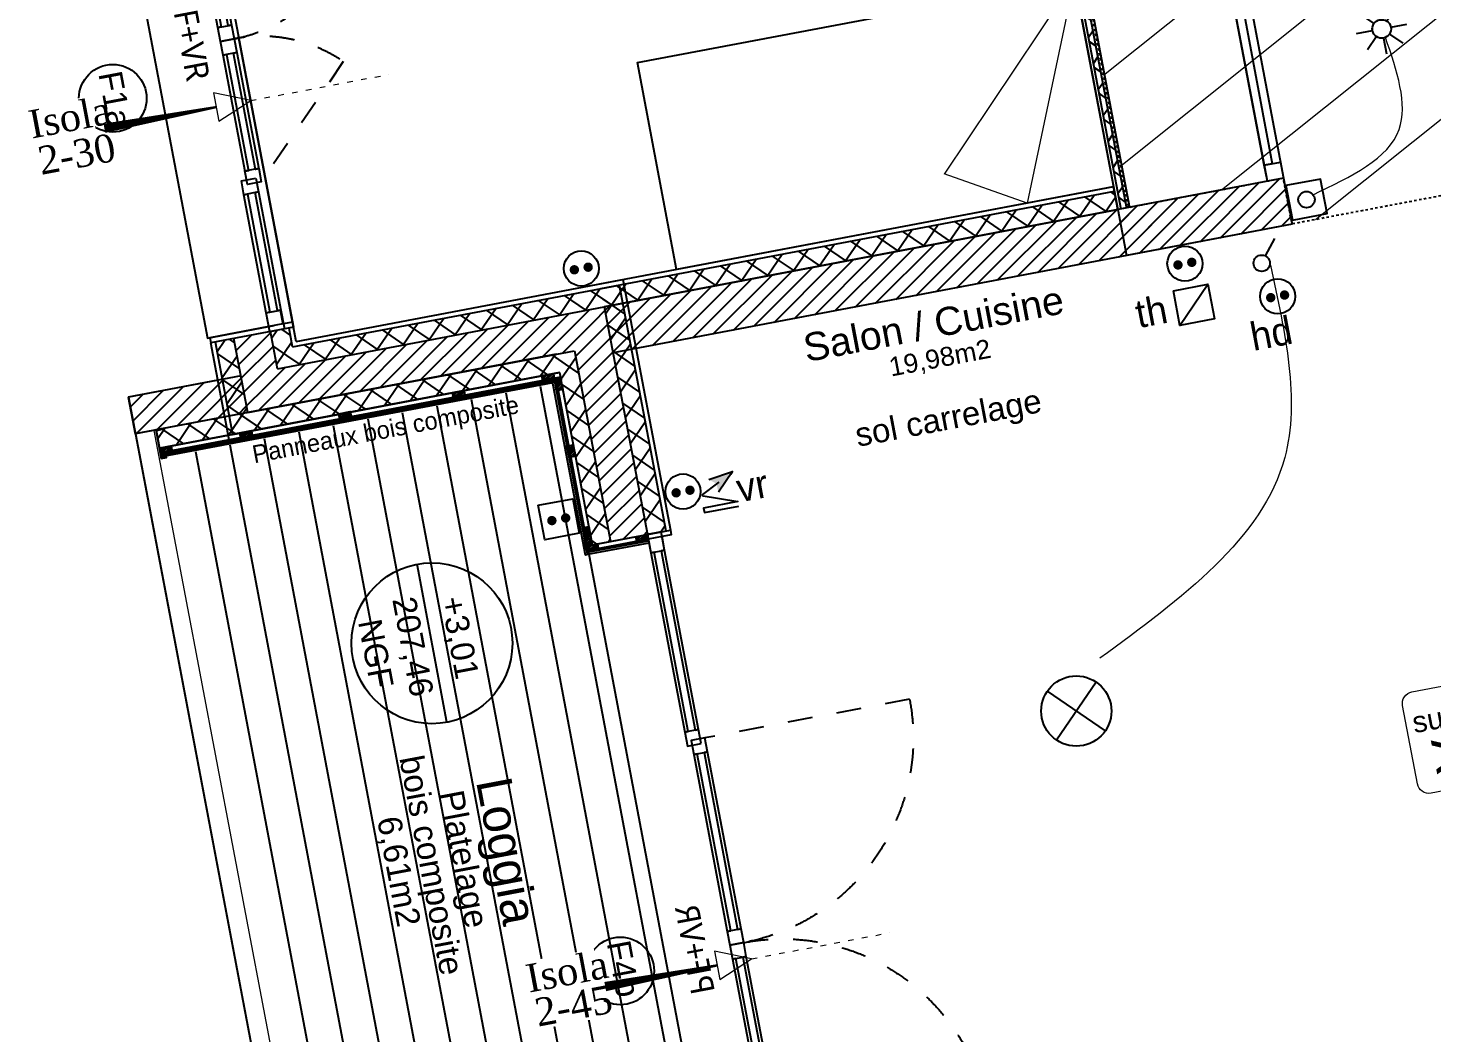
# Model space of a CAD drawing. Header units: centimetres. Extents: x 209280 to 319866, y -365283 to -277503.
# Drawn here: x 218624 to 224622, y -352220 to -347928 of the extents above; entities that cross this region are included whole.
import ezdxf

# ---------------------------------------------------------------- set-up
doc = ezdxf.new("R2010")
doc.units = ezdxf.units.CM
doc.linetypes.add('ACAD_ISO03W100', pattern=[30, 12, -18])
doc.linetypes.add('Style de ligne -1', pattern=[0.41664, 0.20828, -0.20836])
doc.layers.get('0').update_dxf_attribs({"color": 252})
doc.layers.add('3-BAT C-Niveau 1', color=252, linetype='Continuous')
doc.layers.add('prlm-VMC', color=93, linetype='Continuous')
doc.layers.add('prlm-ELEC-CFO', color=1, linetype='Continuous', lineweight=25)
doc.layers.add('prlm-ZEROPLOT', color=254, linetype='Continuous', plot=False)
doc.styles.add('Arial', font='arial.ttf')
doc.styles.add('Futura Book', font='')
doc.styles.add('Helvetica', font='arial.ttf')
doc.styles.add('Lucida Grande', font='')
doc.styles.add('prlm-elec-cfa', font='comic.ttf', dxfattribs={"height": 12})
doc.styles.add('prlm-elec-cfo', font='comic.ttf', dxfattribs={"height": 12})
doc.styles.add('prlm-sejc', font='arial.ttf', dxfattribs={"height": 20})
doc.styles.add('prlm-vmc', font='pala.ttf', dxfattribs={"height": 14})
doc.styles.get('Futura Book').set_extended_font_data('Futura Book')
doc.styles.get('Lucida Grande').set_extended_font_data('Lucida Grande')
pattern_1 = [(55.723595, (88960.93, 134700.79), (-66.106423, 45.054865), []), (145.723595, (88960.93, 134700.79), (45.054865, 66.106423), [])]
pattern_2 = [(45, (89146.82, 134700.79), (-31.2347524, 39.0434405), [])]
pattern_3 = [(45, (0, 0), (0, -1), [])]

# ---------------------------------------------------------------- blocks, each defined once
blk = doc.blocks.new('Groupe-38-1')
at = {"linetype": 'Continuous'}
for p, q in [((13236.55, -48767.26), (13170.55, -48418.76)), ((13251.29, -48764.47), (13185.29, -48415.97)), ((13207.07, -48772.84), (13141.08, -48424.35)), ((13221.81, -48770.05), (13155.81, -48421.55)), ((13177.6, -48778.42), (13111.6, -48429.93)), ((13192.33, -48775.63), (13126.34, -48427.14)), ((13133.38, -48786.8), (13067.38, -48438.3)), ((13148.12, -48784.01), (13082.12, -48435.51)), ((13162.86, -48781.22), (13096.86, -48432.72)), ((13107.36, -48810.59), (13037.91, -48443.88)), ((13122.09, -48807.8), (13052.65, -48441.09))]:
    blk.add_line(p, q, dxfattribs=at)
blk = doc.blocks.new('FENETRE TYPE 1')
at = {"linetype": 'Style de ligne -1', "ltscale": 50.8}
for p, q in [((48.17, 60.17), (4, 16)), ((84.68, 59.99), (128.67, 16))]:
    blk.add_line(p, q, dxfattribs=at)
at = {"linetype": 'Continuous'}
blk.add_line((0, 16), (0, 14), dxfattribs=at)
at = {"linetype": 'Continuous', "lineweight": 25, "flags": 128}
for points in [[(-2, 18), (0, 18), (0, 14)], [(192, 18), (190, 18), (190, 14)], [(0, 8), (0, -18), (-2, -18)], [(190, 7.7), (190, -18), (192, -18)]]:
    blk.add_lwpolyline(points, dxfattribs=at)
at = {"linetype": 'Continuous', "flags": 128}
for points in [[(-2, 14), (6, 14), (6, 8), (-2, 8)], [(4, 16), (10, 16), (10, 10), (4, 10)], [(10, 16), (60.46, 16), (60.46, 14.5), (10, 14.5)], [(60.46, 16), (66.46, 16), (66.46, 10), (60.46, 10)], [(66.46, 16), (72.46, 16), (72.46, 10), (66.46, 10)], [(72.46, 16), (123.05, 16), (123.05, 14.5), (72.46, 14.5)], [(122.67, 16), (128.67, 16), (128.67, 10), (122.67, 10)], [(126.67, 14), (132.67, 14), (132.67, 7.7), (126.67, 7.7)], [(132.67, 14), (184, 14), (184, 12.5), (132.67, 12.5)], [(184, 14), (192.25, 14), (192.25, 7.7), (184, 7.7)], [(184, 13.7), (190, 13.7), (190, 7.7), (184, 7.7)], [(10, 11.5), (60.46, 11.5), (60.46, 10), (10, 10)], [(72.46, 11.5), (123.05, 11.5), (123.05, 10), (72.46, 10)], [(132.67, 9.2), (184, 9.2), (184, 7.7), (132.67, 7.7)]]:
    blk.add_lwpolyline(points, close=True, dxfattribs=at)
blk.add_lwpolyline([(0, 10), (0, -19), (190, -19), (190, 10)], dxfattribs=at)
at = {"linetype": 'Style de ligne -1', "ltscale": 50.8}
for centre, radius, start, end in [((4, 16), 62.46, 360, 45), ((128.67, 16), 62.21, 136.63922, 180)]:
    blk.add_arc(centre, radius, start, end, dxfattribs=at)
at = {"insert": (50.38, 2.81), "char_height": 10.161, "attachment_point": 1, "line_spacing_factor": 0.978845, "style": 'Lucida Grande'}
blk.add_mtext('F+VR ', dxfattribs=at)
blk = doc.blocks.new('Groupe-211-1')
at = {"linetype": 'Continuous'}
blk.add_circle((13002.49, -48292.83), 14.45, dxfattribs=at)
at = {"insert": (13006.19, -48280.42), "char_height": 10.087, "attachment_point": 1, "rotation": 280.72359, "line_spacing_factor": 0.834288, "style": 'Helvetica'}
blk.add_mtext('F1a', dxfattribs=at)
blk = doc.blocks.new('Groupe-237-1')
at = {"linetype": 'Continuous'}
blk.add_line((13145.27, -48559.4), (13132.48, -48491.87), dxfattribs=at)
blk.add_circle((13138.87, -48525.63), 34.37, dxfattribs=at)
at = {"insert": (13135.76, -48526.12), "char_height": 10.069, "width": 91.6838, "attachment_point": 2, "rotation": 280.72359, "line_spacing_factor": 0.962448, "style": 'Arial'}
blk.add_mtext('207,46\\PNGF', dxfattribs=at)
at = {"insert": (13152.5, -48504.78), "char_height": 10.069, "attachment_point": 1, "rotation": 280.72359, "line_spacing_factor": 0.962448, "style": 'Arial'}
blk.add_mtext('+3,01', dxfattribs=at)
blk = doc.blocks.new('Groupe-297-1')
at = {"linetype": 'Continuous'}
blk.add_circle((13219.33, -48665.63), 14.45, dxfattribs=at)
at = {"insert": (13223.44, -48651.81), "char_height": 10.087, "attachment_point": 1, "rotation": 280.72359, "line_spacing_factor": 0.834288, "style": 'Helvetica'}
blk.add_mtext('F4b', dxfattribs=at)
blk = doc.blocks.new('PORTE FENETRE TYPE 1')
at = {"linetype": 'Style de ligne -1', "ltscale": 50.8}
for p, q in [((4, 16), (4, 105)), ((182, 105), (182, 16))]:
    blk.add_line(p, q, dxfattribs=at)
at = {"linetype": 'Continuous', "lineweight": 25, "flags": 128}
for points in [[(-2, 18), (0, 18), (0, 14)], [(272, 18), (270, 18), (270, 14)], [(0, 8), (0, -18), (-2, -18)], [(270, 8), (270, -18), (272, -18)]]:
    blk.add_lwpolyline(points, dxfattribs=at)
at = {"linetype": 'Continuous', "flags": 128}
for points in [[(-2, 14), (6, 14), (6, 8), (-2, 8)], [(4, 16), (10, 16), (10, 10), (4, 10)], [(10, 16), (87, 16), (87, 14.5), (10, 14.5)], [(87, 16), (93, 16), (93, 10), (87, 10)], [(93, 16), (99, 16), (99, 10), (93, 10)], [(99, 16), (176, 16), (176, 14.5), (99, 14.5)], [(176, 16), (182, 16), (182, 10), (176, 10)], [(180, 14), (186, 14), (186, 8), (180, 8)], [(186, 14), (264, 14), (264, 12.5), (186, 12.5)], [(264, 14), (270, 14), (270, 8), (264, 8)], [(264, 14), (272, 14), (272, 8), (264, 8)], [(10, 11.5), (87, 11.5), (87, 10), (10, 10)], [(99, 11.5), (176, 11.5), (176, 10), (99, 10)], [(186, 9.5), (264, 9.5), (264, 8), (186, 8)]]:
    blk.add_lwpolyline(points, close=True, dxfattribs=at)
at = {"linetype": 'Style de ligne -1', "ltscale": 50.8}
for centre, start, end in [((4, 16), 360, 90), ((182, 16), 90, 180)]:
    blk.add_arc(centre, 89, start, end, dxfattribs=at)
at = {"insert": (74.62, 0.04), "char_height": 10.161, "attachment_point": 1, "line_spacing_factor": 0.978845, "style": 'Lucida Grande'}
blk.add_mtext('PF+VR ', dxfattribs=at)
blk = doc.blocks.new('Groupe-345-1')
at = {"linetype": 'Continuous'}
h = blk.add_hatch(dxfattribs=at)
h.set_pattern_fill('BOIS 45', color=256, style=0, pattern_type=2)
h.set_pattern_definition(pattern_3)
h.paths.add_polyline_path([(13191.28, -48413.16), (13186.37, -48414.09), (13185.87, -48411.43), (13190.78, -48410.5)])
h = blk.add_hatch(dxfattribs=at)
h.set_pattern_fill('BOIS 45', color=256, style=0, pattern_type=2)
h.set_pattern_definition(pattern_3)
h.paths.add_polyline_path([(13193.84, -48412.38), (13194.77, -48417.3), (13192.12, -48417.8), (13191.19, -48412.89)])
h = blk.add_hatch(dxfattribs=at)
h.set_pattern_fill('BOIS 45', color=256, style=0, pattern_type=2)
h.set_pattern_definition(pattern_3)
h.paths.add_polyline_path([(13153.08, -48420.39), (13148.17, -48421.32), (13147.66, -48418.67), (13152.58, -48417.74)])
h = blk.add_hatch(dxfattribs=at)
h.set_pattern_fill('BOIS 45', color=256, style=0, pattern_type=2)
h.set_pattern_definition(pattern_3)
h.paths.add_polyline_path([(13104.46, -48429.31), (13099.55, -48430.24), (13099.04, -48427.59), (13103.96, -48426.66)])
h = blk.add_hatch(dxfattribs=at)
h.set_pattern_fill('BOIS 45', color=256, style=0, pattern_type=2)
h.set_pattern_definition(pattern_3)
h.paths.add_polyline_path([(13062.19, -48437.6), (13057.28, -48438.53), (13056.78, -48435.88), (13061.69, -48434.95)])
h = blk.add_hatch(dxfattribs=at)
h.set_pattern_fill('BOIS 45', color=256, style=0, pattern_type=2)
h.set_pattern_definition(pattern_3)
h.paths.add_polyline_path([(13027.92, -48443.81), (13023.01, -48444.74), (13022.56, -48442.36), (13027.47, -48441.43)])
h = blk.add_hatch(dxfattribs=at)
h.set_pattern_fill('BOIS 45', color=256, style=0, pattern_type=2)
h.set_pattern_definition(pattern_3)
h.paths.add_polyline_path([(13199.23, -48440.83), (13200.16, -48445.74), (13197.5, -48446.24), (13196.57, -48441.33)])
h = blk.add_hatch(dxfattribs=at)
h.set_pattern_fill('BOIS 45', color=256, style=0, pattern_type=2)
h.set_pattern_definition(pattern_3)
h.paths.add_polyline_path([(13204.13, -48481.22), (13203.2, -48476.31), (13205.85, -48475.81), (13206.78, -48480.72)])
h = blk.add_hatch(dxfattribs=at)
h.set_pattern_fill('BOIS 45', color=256, style=0, pattern_type=2)
h.set_pattern_definition(pattern_3)
h.paths.add_polyline_path([(13204.68, -48484.14), (13203.75, -48479.23), (13206.4, -48478.73), (13207.34, -48483.64)])
h = blk.add_hatch(dxfattribs=at)
h.set_pattern_fill('BOIS 45', color=256, style=0, pattern_type=2)
h.set_pattern_definition(pattern_3)
h.paths.add_polyline_path([(13231.42, -48481.83), (13226.51, -48482.76), (13226, -48480.11), (13230.92, -48479.18)])
h = blk.add_hatch(dxfattribs=at)
h.set_pattern_fill('BOIS 45', color=256, style=0, pattern_type=2)
h.set_pattern_definition(pattern_3)
h.paths.add_polyline_path([(13210.1, -48485.87), (13205.18, -48486.8), (13204.68, -48484.14), (13209.6, -48483.21)])
h = blk.add_hatch(dxfattribs=at)
h.set_pattern_fill('BOIS 45', color=256, style=0, pattern_type=2)
h.set_pattern_definition(pattern_3)
h.paths.add_polyline_path([(13260.59, -48752.48), (13255.68, -48753.41), (13255.18, -48750.75), (13260.09, -48749.82)])
h = blk.add_hatch(dxfattribs=at)
h.set_pattern_fill('BOIS 45', color=256, style=0, pattern_type=2)
h.set_pattern_definition(pattern_3)
h.paths.add_polyline_path([(13281.92, -48748.44), (13277, -48749.37), (13276.5, -48746.72), (13281.41, -48745.79)])
h = blk.add_hatch(dxfattribs=at)
h.set_pattern_fill('BOIS 45', color=256, style=0, pattern_type=2)
h.set_pattern_definition(pattern_3)
h.paths.add_polyline_path([(13259.3, -48757.76), (13260.23, -48762.67), (13257.57, -48763.17), (13256.64, -48758.26)])
at = {"linetype": 'Continuous', "flags": 128}
for points in [[(13194.01, -48413.12), (13193.98, -48413.13), (13207.33, -48483.62), (13230.87, -48479.16), (13231.38, -48481.84), (13205.18, -48486.8), (13191.33, -48413.63), (13023.15, -48445.48), (13022.56, -48442.36), (13193.41, -48410)], [(13023.25, -48446), (13023.01, -48444.74), (13190.25, -48413.06), (13190.48, -48414.33)], [(13191.28, -48413.16), (13186.37, -48414.09), (13185.87, -48411.43), (13190.78, -48410.5)], [(13205.41, -48487.77), (13204.43, -48487.96), (13190.25, -48413.06), (13191.23, -48412.88)], [(13193.84, -48412.38), (13194.77, -48417.3), (13192.12, -48417.8), (13191.19, -48412.89)], [(13153.08, -48420.39), (13148.17, -48421.32), (13147.66, -48418.67), (13152.58, -48417.74)], [(13104.46, -48429.31), (13099.55, -48430.24), (13099.04, -48427.59), (13103.96, -48426.66)], [(13062.19, -48437.6), (13057.28, -48438.53), (13056.78, -48435.88), (13061.69, -48434.95)], [(13027.92, -48443.81), (13023.01, -48444.74), (13022.56, -48442.36), (13027.47, -48441.43)], [(13204.86, -48484.85), (13203.88, -48485.03), (13195.63, -48441.51), (13196.62, -48441.32)], [(13199.23, -48440.83), (13200.16, -48445.74), (13197.5, -48446.24), (13196.57, -48441.33)], [(13204.13, -48481.22), (13203.2, -48476.31), (13205.85, -48475.81), (13206.78, -48480.72)], [(13204.68, -48484.14), (13203.75, -48479.23), (13206.4, -48478.73), (13207.34, -48483.64)], [(13231.42, -48481.83), (13226.51, -48482.76), (13226, -48480.11), (13230.92, -48479.18)], [(13210.1, -48485.87), (13205.18, -48486.8), (13204.68, -48484.14), (13209.6, -48483.21)], [(13205.37, -48487.78), (13205.18, -48486.8), (13231.38, -48481.84), (13231.56, -48482.82)], [(13257.57, -48763.17), (13256.59, -48763.36), (13254.05, -48749.95), (13255.03, -48749.76)], [(13281.19, -48744.81), (13281.37, -48745.79), (13255.18, -48750.75), (13254.99, -48749.77)], [(13260.19, -48762.68), (13257.57, -48763.17), (13257.57, -48763.17), (13257.57, -48763.17), (13255.18, -48750.75), (13281.37, -48745.79), (13281.87, -48748.45), (13258.33, -48752.9)], [(13260.59, -48752.48), (13255.68, -48753.41), (13255.18, -48750.75), (13260.09, -48749.82)], [(13281.92, -48748.44), (13277, -48749.37), (13276.5, -48746.72), (13281.41, -48745.79)], [(13259.3, -48757.76), (13260.23, -48762.67), (13257.57, -48763.17), (13256.64, -48758.26)]]:
    blk.add_lwpolyline(points, close=True, dxfattribs=at)
blk = doc.blocks.new('xi.EA')
at = {"layer": 'prlm-VMC', "color": 0, "linetype": 'ByBlock', "lineweight": 5, "flags": 128}
blk.add_lwpolyline([(-6.17, -15), (6.17, -15), (0, 0)], close=True, dxfattribs=at)
at = {"layer": 'prlm-VMC', "color": 0, "linetype": 'ByBlock', "lineweight": -2, "flags": 128}
blk.add_lwpolyline([(0, -15, 1, 4, 0), (0, -63.63, 1, 1, 0)], format="xyseb", dxfattribs=at)
at = {"layer": 'prlm-VMC', "color": 0, "linetype": 'ByBlock', "lineweight": 5}
blk.add_solid([(0, 0), (6.17, -15), (-6.17, -15), (0, 0)], dxfattribs=at)
at = {"layer": 'prlm-ZEROPLOT', "color": 250, "linetype": 'ACAD_ISO03W100', "lineweight": 0, "ltscale": 0.2}
blk.add_lwpolyline([(0, 0), (0, 60)], dxfattribs=at)
blk = doc.blocks.new('xi.VR')
at = {"layer": 'prlm-ELEC-CFO', "lineweight": 5}
blk.add_hatch(color=0, dxfattribs=at).paths.add_polyline_path([(-3, 6), (-0.1, 3.7), (0, 0), (7.5, 7.5)])
at = {"layer": 'prlm-ELEC-CFO', "color": 0}
for points in [[(-3, 6), (7.5, 7.5), (0, 0)], [(0.95, 4.23), (-7.5, 0), (7.5, -5.5), (-7.5, -5.5), (-7.5, -7.5), (7.5, -7.5)]]:
    blk.add_lwpolyline(points, dxfattribs=at)
blk = doc.blocks.new('xi.PC')
at = {"color": 0, "lineweight": 5}
blk.add_wipeout([(-7.5, -7.5), (7.5, -7.5), (7.5, 7.5), (-7.5, 7.5)], dxfattribs=at).dxf.layer = 'prlm-ELEC-CFO'
at = {"layer": 'prlm-ELEC-CFO', "color": 0, "linetype": 'ByBlock', "lineweight": 5, "const_width": 2}
for points in [[(-4, 0, 1), (-2, 0, 1)], [(2, 0, 1), (4, 0, 1)]]:
    blk.add_lwpolyline(points, format="xyb", close=True, dxfattribs=at)
at = {"layer": 'prlm-ELEC-CFO', "color": 0, "linetype": 'ByBlock', "lineweight": -2}
blk.add_circle((0, 0), 7.5, dxfattribs=at)
blk = doc.blocks.new('xi.PCHD')
at = {"color": 0, "lineweight": 5}
blk.add_wipeout([(-7.5, -7.5), (7.5, -7.5), (7.5, 7.5), (-7.5, 7.5)], dxfattribs=at).dxf.layer = 'prlm-ELEC-CFO'
at = {"layer": 'prlm-ELEC-CFO', "color": 0, "linetype": 'ByBlock', "lineweight": 5, "const_width": 2}
for points in [[(-4, 0, 1), (-2, 0, 1)], [(2, 0, 1), (4, 0, 1)]]:
    blk.add_lwpolyline(points, format="xyb", close=True, dxfattribs=at)
at = {"layer": 'prlm-ELEC-CFO', "color": 0, "linetype": 'ByBlock', "lineweight": -2}
blk.add_circle((0, 0), 7.5, dxfattribs=at)
blk = doc.blocks.new('xi.SA')
at = {"layer": 'prlm-ELEC-CFO', "color": 0}
blk.add_lwpolyline([(0.2, -1.28), (5.5, 5.28)], dxfattribs=at)
blk.add_circle((-2, -4), 3.5, dxfattribs=at)
blk = doc.blocks.new('xi.PTCE')
at = {"layer": 'prlm-ELEC-CFO', "color": 0}
for points in [[(-10.61, 10.61), (10.61, -10.61)], [(10.61, 10.61), (-10.61, -10.61)]]:
    blk.add_lwpolyline(points, dxfattribs=at)
at = {"layer": 'prlm-ELEC-CFO', "color": 0, "linetype": 'ByBlock'}
blk.add_circle((0, 0), 15, dxfattribs=at)
blk = doc.blocks.new('xi.4m²')
at = {"color": 0}
blk.add_wipeout([(-34.54, 20.54), (34.54, 20.54), (34.54, -20.54), (-34.54, -20.54)], dxfattribs=at).dxf.layer = 'prlm-ELEC-CFO'
at = {"layer": 'prlm-ELEC-CFO', "color": 0, "lineweight": 13}
blk.add_lwpolyline([(-31, 22), (31, 22, -0.414214), (36, 17), (36, -17, -0.414214), (31, -22), (-31, -22, -0.414214), (-36, -17), (-36, 17, -0.414214)], format="xyb", close=True, dxfattribs=at)
at = {"layer": 'prlm-ELEC-CFO', "color": 0, "attachment_point": 6, "line_spacing_factor": 0.8, "style": 'prlm-sejc'}
for s, insert, char_height in [('surf cuisine', (30.36, 8.9), 9), ('4 m²', (29.31, -9.19), 13)]:
    blk.add_mtext(s, dxfattribs=dict(at, insert=insert, char_height=char_height))
at = {"layer": 'prlm-ELEC-CFO', "color": 0, "style": 'prlm-sejc', "flags": 8}
blk.add_attdef('?', (-28.3, -16.79), '', height=20, dxfattribs=at)
blk = doc.blocks.new('xi.PC-EXT')
at = {"layer": 'prlm-ELEC-CFO', "color": 0, "linetype": 'ByBlock', "lineweight": -2, "flags": 128}
blk.add_lwpolyline([(-7.5, 7.5), (7.5, 7.5), (7.5, -7.5), (-7.5, -7.5)], close=True, dxfattribs=at)
at = {"layer": 'prlm-ELEC-CFO', "color": 0, "linetype": 'ByBlock', "lineweight": 5, "const_width": 2}
for points in [[(-4, 0, 1), (-2, 0, 1)], [(2, 0, 1), (4, 0, 1)]]:
    blk.add_lwpolyline(points, format="xyb", close=True, dxfattribs=at)
blk = doc.blocks.new('xi.BP')
at = {"layer": 'prlm-ELEC-CFO', "color": 0, "flags": 128}
blk.add_lwpolyline([(-7.5, -7.5), (7.5, -7.5), (7.5, 7.5), (-7.5, 7.5)], close=True, dxfattribs=at)
at = {"layer": 'prlm-ELEC-CFO', "color": 0}
blk.add_circle((0, 0), 3.5, dxfattribs=at)
blk = doc.blocks.new('xi.SPOT')
at = {"color": 0, "lineweight": 5}
blk.add_wipeout([(-4, 0), (-2.83, -2.83), (0, -4), (2.83, -2.83), (4, 0), (2.83, 2.83), (0, 4), (-2.83, 2.83)], dxfattribs=at).dxf.layer = 'prlm-ELEC-CFO'
at = {"layer": 'prlm-ELEC-CFO', "color": 0, "linetype": 'ByBlock', "lineweight": -2, "flags": 128}
for points in [[(-7.69, 7.69), (-2.83, 2.83)], [(0, 10.88), (0, 4)], [(7.69, 7.69), (2.83, 2.83)], [(-10.88, 0), (-4, 0)], [(4, 0), (10.88, 0)], [(-2.83, -2.83), (-7.69, -7.69)], [(0, -4), (0, -10.88)], [(2.83, -2.83), (7.69, -7.69)]]:
    blk.add_lwpolyline(points, dxfattribs=at)
at = {"layer": 'prlm-ELEC-CFO', "color": 0, "linetype": 'ByBlock', "lineweight": -2}
blk.add_circle((0, 0), 4, dxfattribs=at)
blk = doc.blocks.new('Groupe-118-1')
at = {"linetype": 'Continuous', "flags": 128}
for points in [[(13495.82, -48328.31), (13468.17, -48182.32), (13475.05, -48181.02), (13502.69, -48327.01)], [(13469.47, -48189.2), (13468.17, -48182.32), (13475.05, -48181.02), (13476.35, -48187.89)], [(13485.43, -48254.67), (13472.91, -48188.55), (13476.35, -48187.89), (13488.87, -48254.02)], [(13494.51, -48321.43), (13481.99, -48255.32), (13485.43, -48254.67), (13497.95, -48320.78)], [(13495.82, -48328.31), (13494.51, -48321.43), (13501.39, -48320.13), (13502.69, -48327.01)]]:
    blk.add_lwpolyline(points, close=True, dxfattribs=at)
blk = doc.blocks.new('Groupe-119-1')
at = {"linetype": 'Continuous', "lineweight": 18}
for p, q in [((13413.31, -48242.16), (13357.79, -48325.19)), ((13413.31, -48242.16), (13393.2, -48337.58)), ((13393.2, -48337.58), (13357.73, -48325.16)), ((13393.2, -48337.58), (13430.13, -48330.57))]:
    blk.add_line(p, q, dxfattribs=at)
at = {"linetype": 'Continuous', "flags": 128}
blk.add_lwpolyline([(13413.31, -48242.16), (13430.06, -48330.59), (13243.38, -48365.95), (13226.63, -48277.52)], close=True, dxfattribs=at)
blk = doc.blocks.new('Sol carrelage')
at = {"insert": (0, -0.78), "char_height": 10.0872, "attachment_point": 2, "line_spacing_factor": 0.834288, "style": 'Helvetica'}
blk.add_mtext('sol carrelage', dxfattribs=at)

msp = doc.modelspace()

# ---------------------------------------------------------------- hatches: boundary and pattern name
at = {"linetype": 'Continuous'}
h = msp.add_hatch(dxfattribs=at)
h.set_pattern_fill('02_ISOLANT', color=256, scale=10, angle=-79.2764053, style=0, pattern_type=2)
h.set_pattern_definition([(325.723595, (88960.93, 134700.79), (45.054865, 66.106423), []), (55.723595, (88960.93, 134700.79), (66.106423, -45.054865), [])])
h.paths.add_polyline_path([(223038.29, -347223.9), (223010.245, -347204.794), (223293.551, -348700.773), (223317.132, -348696.307)])
h = msp.add_hatch(dxfattribs=at)
h.set_pattern_fill('MURS MACONNERIE-2', color=256, scale=10, style=0, pattern_type=2)
h.set_pattern_definition([(45, (89146.82, 134700.79), (-31.2347524, 39.0434405), [])])
h.paths.add_polyline_path([(224025.083, -348765.791), (223987.869, -348569.284), (223280.78, -348703.192), (223317.995, -348899.699)])
at = {"layer": '3-BAT C-Niveau 1', "linetype": 'Continuous', "lineweight": 18}
h = msp.add_hatch(dxfattribs=at)
h.set_pattern_fill('BA 13', color=256, scale=10, style=0, pattern_type=2)
h.set_pattern_definition([(218.65981, (88960.93, 134700.8), (-199.24783, 287.75041), [])])
h.paths.add_polyline_path([(226389.71, -347429.39), (225013.721, -347689.972), (224768.425, -346393.982), (225158.356, -346320.138), (225149.052, -346271.011), (224709.997, -346354.158), (225126.843, -348556.048), (224024.887, -348764.735), (223987.879, -348569.3), (223327.038, -348694.449), (223050.383, -347234.704), (223711.236, -347109.553), (223258.501, -344717.106), (225047.911, -344378.746), (225120.521, -344762.26), (225857.21, -344622.747)])
at = {"layer": '3-BAT C-Niveau 1', "linetype": 'Continuous'}
h = msp.add_hatch(dxfattribs=at)
h.set_pattern_fill('MURS MACONNERIE-2', color=256, scale=10, style=0, pattern_type=2)
h.set_pattern_definition(pattern_2)
h.paths.add_polyline_path([(224025.083, -348765.791), (223987.869, -348569.284), (221085.989, -349118.838), (221123.203, -349315.345)])
h = msp.add_hatch(dxfattribs=at)
h.set_pattern_fill('02_ISOLANT', color=256, scale=10, angle=10.7235947, style=0, pattern_type=2)
h.set_pattern_definition([(55.723595, (88960.93, 134700.79), (-66.106423, 45.054865), []), (145.723595, (88960.93, 134700.79), (45.054865, 66.106423), [])])
h.paths.add_polyline_path([(221071.103, -349040.235), (221085.989, -349118.838), (223280.778, -348703.192), (223265.893, -348624.589)])
h = msp.add_hatch(dxfattribs=at)
h.set_pattern_fill('02_ISOLANT', color=256, scale=10, angle=10.7235947, style=0, pattern_type=2)
h.set_pattern_definition(pattern_1)
h.paths.add_polyline_path([(219753.972, -349289.671), (219690.255, -349383.159), (221085.989, -349118.837), (221149.706, -349025.349)])
h = msp.add_hatch(dxfattribs=at)
h.set_pattern_fill('02_ISOLANT', color=256, scale=10, angle=-79.2764053, style=0, pattern_type=2)
h.set_pattern_definition([(325.723595, (88960.93, 134700.79), (45.054865, 66.106423), []), (55.723595, (88960.93, 134700.79), (66.106423, -45.054865), [])])
h.paths.add_polyline_path([(221149.706, -349025.349), (221085.989, -349118.837), (221270.052, -350090.774), (221348.655, -350075.888)])
h = msp.add_hatch(dxfattribs=at)
h.set_pattern_fill('MURS MACONNERIE-2', color=256, scale=10, style=0, pattern_type=2)
h.set_pattern_definition(pattern_2)
h.paths.add_polyline_path([(219690.255, -349383.159), (219562.82, -349570.136), (220958.554, -349305.814), (221085.989, -349118.837)])
h = msp.add_hatch(dxfattribs=at)
h.set_pattern_fill('MURS MACONNERIE-2', color=256, scale=10, style=0, pattern_type=2)
h.set_pattern_definition(pattern_2)
h.paths.add_polyline_path([(221085.989, -349118.837), (220958.554, -349305.814), (221112.847, -350120.545), (221270.052, -350090.774)])
h = msp.add_hatch(dxfattribs=at)
h.set_pattern_fill('MURS MACONNERIE-2', color=256, scale=10, style=0, pattern_type=2)
h.set_pattern_definition(pattern_2)
h.paths.add_polyline_path([(219562.82, -349570.136), (219690.255, -349383.159), (219660.161, -349224.255), (219502.956, -349254.026)])
h = msp.add_hatch(dxfattribs=at)
h.set_pattern_fill('02_ISOLANT', color=256, scale=10, angle=100.7235947, style=0, pattern_type=2)
h.set_pattern_definition([(145.723595, (88960.93, 134700.79), (-45.054865, -66.106423), []), (235.723595, (88960.93, 134700.79), (-66.106423, 45.054865), [])])
h.paths.add_polyline_path([(219690.255, -349383.159), (219753.972, -349289.671), (219738.764, -349209.369), (219660.161, -349224.255)])
h = msp.add_hatch(dxfattribs=at)
h.set_pattern_fill('02_ISOLANT', color=256, scale=10, angle=100.7235947, style=0, pattern_type=2)
h.set_pattern_definition([(145.723595, (88960.93, 134700.79), (-45.054865, -66.106423), []), (235.723595, (88960.93, 134700.79), (-66.106423, 45.054865), [])])
h.paths.add_polyline_path([(219499.103, -349663.625), (219562.82, -349570.136), (219502.956, -349254.026), (219424.353, -349268.912)])
h = msp.add_hatch(dxfattribs=at)
h.set_pattern_fill('02_ISOLANT', color=256, scale=10, angle=-169.2764053, style=0, pattern_type=2)
h.set_pattern_definition([(235.723595, (88960.93, 134700.79), (66.106423, -45.054865), []), (325.723595, (88960.93, 134700.79), (-45.054865, -66.106423), [])])
h.paths.add_polyline_path([(220894.837, -349399.303), (220879.951, -349320.7), (219171.619, -349644.221), (219186.505, -349722.824)])
h = msp.add_hatch(dxfattribs=at)
h.set_pattern_fill('02_ISOLANT', color=256, scale=10, angle=10.7235947, style=0, pattern_type=2)
h.set_pattern_definition(pattern_1)
h.paths.add_polyline_path([(219562.82, -349570.136), (219499.103, -349663.625), (220894.837, -349399.303), (220958.554, -349305.814)])
h = msp.add_hatch(dxfattribs=at)
h.set_pattern_fill('02_ISOLANT', color=256, scale=10, angle=-79.2764053, style=0, pattern_type=2)
h.set_pattern_definition([(325.723595, (88960.93, 134700.79), (45.054865, 66.106423), []), (55.723595, (88960.93, 134700.79), (66.106423, -45.054865), [])])
h.paths.add_polyline_path([(220958.554, -349305.814), (220894.837, -349399.303), (221034.244, -350135.431), (221112.847, -350120.545)])
h = msp.add_hatch(dxfattribs=at)
h.set_pattern_fill('MURS MACONNERIE-2', color=256, scale=10, style=0, pattern_type=2)
h.set_pattern_definition(pattern_2)
h.paths.add_polyline_path([(219564.438, -349569.83), (219534.666, -349412.624), (219051.559, -349504.114), (219081.33, -349661.32)])

# ---------------------------------------------------------------- linework, layer by layer
at = {"linetype": 'Continuous', "lineweight": 25}
for p, q in [((222995.054, -347194.444), (223280.778, -348703.192)), ((223053.481, -347234.249), (223329.905, -348693.888))]:
    msp.add_line(p, q, dxfattribs=at)
at = {"linetype": 'Continuous'}
for p, q in [((223010.245, -347204.794), (223293.551, -348700.773)), ((223010.245, -347204.794), (223293.551, -348700.773)), ((223038.29, -347223.9), (223317.132, -348696.307)), ((223038.29, -347223.9), (223317.132, -348696.307)), ((223053.481, -347234.249), (223329.905, -348693.888)), ((223987.869, -348569.284), (223280.78, -348703.192)), ((223987.869, -348569.284), (223280.78, -348703.192)), ((223987.869, -348569.284), (224025.083, -348765.791)), ((223280.78, -348703.192), (223317.995, -348899.699)), ((224025.083, -348765.791), (223317.995, -348899.699))]:
    msp.add_line(p, q, dxfattribs=at)
at = {"linetype": 'Continuous', "lineweight": 18}
msp.add_line((224025.083, -348765.791), (223317.995, -348899.699), dxfattribs=at)
at = {"layer": '3-BAT C-Niveau 1', "linetype": 'Continuous', "lineweight": 25}
for p, q in [((219489.683, -347786.626), (219758.415, -349205.648)), ((219769.901, -349266.298), (219523.176, -347963.482)), ((221067.382, -349020.584), (223262.171, -348604.938)), ((223280.778, -348703.192), (223262.171, -348604.938)), ((221085.989, -349118.838), (223280.778, -348703.192)), ((219769.901, -349266.298), (221165.635, -349001.976)), ((221165.635, -349001.976), (221368.306, -350072.167)), ((219690.255, -349383.159), (221085.989, -349118.837)), ((221085.989, -349118.837), (221270.052, -350090.774)), ((219758.415, -349205.648), (219404.702, -349272.633)), ((219690.255, -349383.159), (219660.161, -349224.255)), ((219483.174, -349686.997), (219404.702, -349272.633)), ((219562.82, -349570.136), (219502.956, -349254.026)), ((220879.951, -349320.7), (219171.619, -349644.221)), ((219562.82, -349570.136), (220958.554, -349305.814)), ((220958.554, -349305.814), (221112.847, -350120.545)), ((220898.558, -349418.954), (219190.226, -349742.475)), ((219483.174, -349686.997), (220878.908, -349422.675)), ((220878.908, -349422.675), (221014.593, -350139.152)), ((221014.593, -350139.152), (221368.306, -350072.167))]:
    msp.add_line(p, q, dxfattribs=at)
at = {"layer": '3-BAT C-Niveau 1', "linetype": 'Continuous'}
for p, q in [((223987.869, -348569.284), (221085.989, -349118.838)), ((223987.869, -348569.284), (221085.989, -349118.838)), ((223987.869, -348569.284), (224025.083, -348765.791)), ((221067.382, -349020.584), (223262.171, -348604.938)), ((221071.103, -349040.235), (223265.893, -348624.589)), ((221085.989, -349118.838), (223280.778, -348703.192)), ((224025.083, -348765.791), (221123.203, -349315.345)), ((219753.972, -349289.671), (221149.706, -349025.349)), ((219769.901, -349266.298), (221165.635, -349001.976)), ((221149.706, -349025.349), (221348.655, -350075.888)), ((221165.635, -349001.976), (221368.306, -350072.167)), ((219690.255, -349383.159), (221085.989, -349118.837)), ((221085.989, -349118.837), (221270.052, -350090.774)), ((219753.972, -349289.671), (219738.764, -349209.369)), ((219769.901, -349266.298), (219758.415, -349205.648)), ((219483.174, -349686.997), (219404.702, -349272.633)), ((219499.103, -349663.625), (219424.353, -349268.912)), ((219562.82, -349570.136), (219502.956, -349254.026)), ((220879.951, -349320.7), (219171.619, -349644.221)), ((219534.666, -349412.624), (219051.559, -349504.114)), ((220894.837, -349399.303), (219186.505, -349722.824)), ((219499.103, -349663.625), (220894.837, -349399.303)), ((220894.837, -349399.303), (221034.244, -350135.431)), ((220898.558, -349418.954), (219190.226, -349742.475)), ((219483.174, -349686.997), (220878.908, -349422.675)), ((220878.908, -349422.675), (221014.593, -350139.152)), ((219051.559, -349504.114), (219081.33, -349661.32)), ((219564.438, -349569.83), (219081.33, -349661.32))]:
    msp.add_line(p, q, dxfattribs=at)
at = {"layer": '3-BAT C-Niveau 1', "linetype": 'Continuous', "lineweight": 18}
for p, q in [((224025.083, -348765.791), (221123.203, -349315.345)), ((219534.666, -349412.624), (219051.559, -349504.114)), ((219564.438, -349569.83), (219081.33, -349661.32))]:
    msp.add_line(p, q, dxfattribs=at)
at = {"layer": '3-BAT C-Niveau 1', "linetype": 'Style de ligne -1', "ltscale": 50.8, "flags": 128}
msp.add_lwpolyline([(226389.71, -347429.39), (225013.721, -347689.972), (224768.425, -346393.982), (225158.356, -346320.138), (225149.052, -346271.011), (224709.997, -346354.158), (225126.843, -348556.048), (224024.887, -348764.735), (223987.879, -348569.3), (223327.038, -348694.449), (223050.383, -347234.704), (223711.236, -347109.553), (223258.501, -344717.106), (225047.911, -344378.746), (225120.521, -344762.26), (225857.21, -344622.747)], close=True, dxfattribs=at)
at = {"layer": '3-BAT C-Niveau 1', "linetype": 'Continuous', "flags": 128}
msp.add_lwpolyline([(219434.801, -349431.537), (219053.42, -349503.762), (219819.103, -353546.899), (220200.478, -353474.675)], dxfattribs=at)
for points in [[(220147.528, -353195.072), (221543.261, -352930.744), (220878.908, -349422.675), (219483.174, -349686.997), (219464.567, -349588.744), (219083.191, -349660.968), (219819.103, -353546.899), (220200.478, -353474.675)], [(219169.654, -349644.594), (219192.636, -349765.949), (219215.235, -349761.67), (219214.777, -349759.254), (219194.144, -349763.162), (219171.991, -349646.187), (219192.625, -349642.279), (219192.253, -349640.314)]]:
    msp.add_lwpolyline(points, close=True, dxfattribs=at)
at = {"layer": '3-BAT C-Niveau 1', "linetype": 'Continuous', "lineweight": 18, "flags": 128}
msp.add_lwpolyline([(219819.103, -353546.899), (219083.191, -349660.968), (219161.794, -349646.082), (219897.706, -353532.014)], close=True, dxfattribs=at)
at = {"layer": 'prlm-ELEC-CFO', "lineweight": 13}
msp.add_spline([(224114.349, -348639.304), (224482.643, -348360.314), (224424.013, -347967.599)], degree=3, dxfattribs=at)

# ---------------------------------------------------------------- block references
at = {"xscale": 10, "yscale": 10, "zscale": 10}
for name in ['Groupe-118-1', 'Groupe-119-1']:
    msp.add_blockref(name, (88960.928, 134700.79), dxfattribs=at)
at = {"xscale": 10, "yscale": 10, "zscale": 10, "rotation": 10.72359474390053}
msp.add_blockref('Sol carrelage', (222544.989, -349534.852), dxfattribs=at)
at = {"layer": '3-BAT C-Niveau 1', "yscale": 10, "zscale": 10}
for name, p, xscale, rotation in [('FENETRE TYPE 1', (219223.837, -347350.214), 10, 280.7235947438888), ('PORTE FENETRE TYPE 1', (221697.563, -352778.158), -9.999999999999998, 280.7235947438885)]:
    msp.add_blockref(name, p, dxfattribs=dict(at, xscale=xscale, rotation=rotation))
at = {"layer": '3-BAT C-Niveau 1', "xscale": 10, "yscale": 10, "zscale": 10}
for name in ['Groupe-211-1', 'Groupe-345-1', 'Groupe-38-1', 'Groupe-237-1', 'Groupe-297-1']:
    msp.add_blockref(name, (88960.928, 134700.79), dxfattribs=at)
at = {"layer": 'prlm-ELEC-CFO', "xscale": 10, "yscale": 10, "zscale": 10, "rotation": 10.72360141139323}
for name, p in [('xi.BP', (224086.45, -348660.438)), ('xi.PC-EXT', (220891.479, -350026.076)), ('xi.PTCE', (223102.836, -350845.302))]:
    msp.add_blockref(name, p, dxfattribs=at)
msp.add_blockref('xi.4m²', (224882.39, -350922.135), dxfattribs=at).add_auto_attribs({'?': '>'})

# ---------------------------------------------------------------- texts
at = {"insert": (222481.414, -349131.868), "char_height": 120, "attachment_point": 2, "rotation": 10.7235947, "line_spacing_factor": 0.834288, "style": 'Helvetica'}
msp.add_mtext('Salon / Cuisine\\P{\\H0.6752x;19,98m2}\\P', dxfattribs=at)
at = {"layer": '3-BAT C-Niveau 1'}
for s, insert, char_height, attachment_point, rotation, line_spacing_factor, style in [('Panneaux bois composite', (219576.018, -349712.563), 75.51649, 1, 10.7235947, 0.962448, 'Futura Book'), ('Loggia\\P{\\H0.6752x;Platelage \\Pbois composite}\\P{\\H0.6752x;6,}{\\H0.6752x;61}{\\H0.6752x;m2}\\P', (220745.223, -351428.565), 151.30859, 2, 280.7235947, 0.834288, 'Helvetica')]:
    msp.add_mtext(s, dxfattribs=dict(at, insert=insert, char_height=char_height, attachment_point=attachment_point, rotation=rotation, line_spacing_factor=line_spacing_factor, style=style))

# ---------------------------------------------------------------- next in the draw order: block references
at = {"layer": 'prlm-ELEC-CFO', "xscale": 10, "yscale": 10, "zscale": 10, "rotation": 10.72360141139323}
for name, p in [('xi.SPOT', (224407.692, -347931.08)), ('xi.PC', (220987.455, -348954.635)), ('xi.PC', (223566.778, -348933.86))]:
    msp.add_blockref(name, p, dxfattribs=at)

# ---------------------------------------------------------------- next in the draw order: texts
at = {"layer": 'prlm-ELEC-CFO', "lineweight": 20, "char_height": 120, "attachment_point": 5, "rotation": 10.7236014, "line_spacing_factor": 0.8, "style": 'prlm-elec-cfo', "bg_fill": 3, "box_fill_scale": 1.1, "bg_fill_color": 256, "bg_fill_transparency": 0}
for s, insert in [('hd', (223935.752, -349232.316)), ('vr', (221717.966, -349882.711))]:
    msp.add_mtext(s, dxfattribs=dict(at, insert=insert))
at = {"layer": 'prlm-VMC', "insert": (218816.707, -348387.593), "char_height": 120, "width": 173.97926, "attachment_point": 5, "rotation": 10.7236014, "line_spacing_factor": 0.8, "style": 'prlm-vmc', "bg_fill": 3, "box_fill_scale": 1.1, "bg_fill_color": 256, "bg_fill_transparency": 0}
msp.add_mtext('Isola\\P2-30', dxfattribs=at)
at = {"layer": 'prlm-VMC', "linetype": 'ByBlock', "lineweight": -2, "insert": (220915.422, -351897.701), "char_height": 120, "width": 236.73962, "attachment_point": 2, "rotation": 10.7236014, "line_spacing_factor": 0.75, "style": 'prlm-vmc', "bg_fill": 3, "box_fill_scale": 1.1, "bg_fill_color": 256, "bg_fill_transparency": 0}
msp.add_mtext('Isola\\P2-45', dxfattribs=at)

# ---------------------------------------------------------------- next in the draw order: linework, layer by layer
at = {"layer": 'prlm-ELEC-CFO', "color": 1}
msp.add_lwpolyline([(223545.381, -349197.606), (223664.851, -349022.315)], dxfattribs=at)

# ---------------------------------------------------------------- next in the draw order: block references
at = {"layer": 'prlm-ELEC-CFO', "xscale": 10, "yscale": 10, "zscale": 10, "rotation": 10.72360141139323}
for name, p in [('xi.PCHD', (223963.102, -349073.652)), ('xi.VR', (221573.361, -349910.096))]:
    msp.add_blockref(name, p, dxfattribs=at)
at = {"layer": 'prlm-VMC', "xscale": 10, "yscale": 10, "zscale": 10}
for p, rotation in [((219575.029, -348237.29), 280.723594743882), ((221715.203, -351903.936), 280.7235947438496)]:
    msp.add_blockref('xi.EA', p, dxfattribs=dict(at, rotation=rotation))

# ---------------------------------------------------------------- next in the draw order: linework, layer by layer
at = {"layer": 'prlm-ELEC-CFO', "lineweight": 13}
msp.add_spline([(223932.654, -348940.597), (223993.457, -349762.799), (223203.924, -350619.976)], degree=3, dxfattribs=at)

# ---------------------------------------------------------------- next in the draw order: block references
at = {"layer": 'prlm-ELEC-CFO', "xscale": 10, "yscale": 10, "zscale": 10, "rotation": 10.72360141139323}
for name, p in [('xi.SA', (223907.442, -348889.066)), ('xi.PC', (221422.474, -349907.41))]:
    msp.add_blockref(name, p, dxfattribs=at)

# ---------------------------------------------------------------- next in the draw order: texts
at = {"layer": 'prlm-ELEC-CFO', "lineweight": 20, "insert": (223423.476, -349139.097), "char_height": 120, "attachment_point": 5, "rotation": 10.7236014, "line_spacing_factor": 0.8, "style": 'prlm-elec-cfa', "bg_fill": 3, "box_fill_scale": 1.1, "bg_fill_color": 256, "bg_fill_transparency": 0}
msp.add_mtext('th', dxfattribs=at)

# ---------------------------------------------------------------- next in the draw order: linework, layer by layer
at = {"layer": 'prlm-ELEC-CFO', "linetype": 'ByBlock', "lineweight": -2, "flags": 128}
msp.add_lwpolyline([(223517.47, -349050.225), (223664.851, -349022.315), (223692.761, -349169.695), (223545.381, -349197.606)], close=True, dxfattribs=at)

doc.saveas('drawing.dxf')
